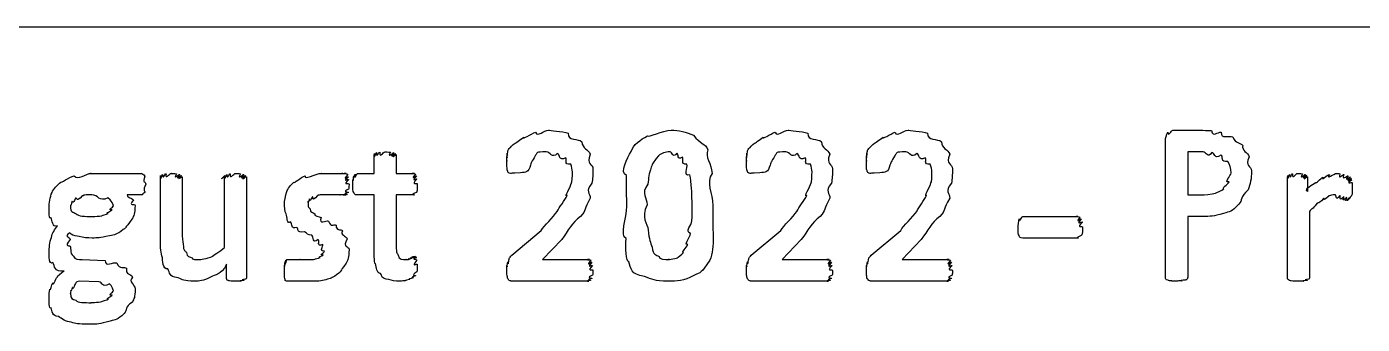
# Model space of a CAD drawing. Header units: millimetres. Extents: x 0 to 216, y 0 to 279.
# Drawn here: x 172 to 193.91, y 37.99 to 42.86 of the extents above; entities that cross this region are included whole.
import ezdxf

# ---------------------------------------------------------------- set-up
doc = ezdxf.new("R2010")
doc.units = ezdxf.units.MM
doc.layers.get('0').update_dxf_attribs({"linetype": 'CONTINUOUS'})

msp = doc.modelspace()

# ---------------------------------------------------------------- linework, layer by layer
at = {"color": 0}
for p, q in [((12.7, 42.8625), (203.2, 42.8625)), ((190.678, 38.76), (190.678, 41.0312)), ((190.799, 41.1688), (191.29, 41.1688)), ((177.699, 40.4633), (177.699, 40.7719)), ((178.058, 40.7719), (178.058, 40.4633)), ((191.295, 40.816), (191.042, 40.816)), ((191.042, 40.816), (191.042, 40.1105)), ((173.345, 40.4633), (173.885, 40.4633)), ((174.19, 39.4215), (174.19, 40.4082)), ((174.548, 40.4082), (174.548, 39.5206)), ((175.242, 39.2508), (175.242, 40.4082)), ((175.601, 40.4082), (175.601, 38.7544)), ((177.424, 40.4633), (177.699, 40.4633)), ((178.058, 40.4633), (178.361, 40.4633)), ((191.753, 40.4742), (191.753, 40.4742)), ((192.089, 40.5021), (192.089, 40.5021)), ((192.68, 38.7544), (192.68, 40.4082)), ((193.005, 40.4082), (193.005, 40.1655)), ((173.891, 40.1105), (173.648, 40.1105)), ((173.951, 40.2869), (173.951, 40.2869)), ((177.699, 40.1105), (177.418, 40.1105)), ((177.699, 39.2176), (177.699, 40.1105)), ((178.361, 40.1105), (178.058, 40.1105)), ((178.058, 40.1105), (178.058, 39.339)), ((191.042, 40.1105), (191.29, 40.1105)), ((193.738, 40.2262), (193.738, 40.2262)), ((173.422, 39.9341), (173.422, 39.9341)), ((182.915, 39.9175), (182.915, 39.9175)), ((183.251, 39.9397), (183.251, 39.9397)), ((188.338, 39.7577), (189.242, 39.7577)), ((191.29, 39.7577), (191.042, 39.7577)), ((191.042, 39.7577), (191.042, 38.7657)), ((193.038, 39.8406), (193.038, 38.7544)), ((179.953, 39.1238), (180.438, 39.5263)), ((183.883, 39.1238), (184.368, 39.5263)), ((185.849, 39.1238), (186.334, 39.5263)), ((189.319, 39.5813), (189.319, 39.5813)), ((177.285, 39.2176), (177.285, 39.2176)), ((180.774, 39.3831), (180.46, 39.0521)), ((184.704, 39.3831), (184.39, 39.0521)), ((186.671, 39.3831), (186.356, 39.0521)), ((189.242, 39.4049), (188.338, 39.4049)), ((172.909, 39.0521), (173.284, 39.0356)), ((180.46, 39.0521), (181.231, 39.0521)), ((184.39, 39.0521), (185.161, 39.0521)), ((186.356, 39.0521), (187.128, 39.0521)), ((175.276, 38.7544), (175.276, 38.9749)), ((178.405, 38.9696), (178.405, 38.9696)), ((181.287, 38.8758), (181.287, 38.8758)), ((185.216, 38.8758), (185.216, 38.8758)), ((187.183, 38.8758), (187.183, 38.8758)), ((173.179, 38.6884), (172.86, 38.6994)), ((181.22, 38.6994), (179.975, 38.6994)), ((185.15, 38.6994), (183.905, 38.6994)), ((187.117, 38.6994), (185.871, 38.6994)), ((173.422, 38.5452), (173.422, 38.5452))]:
    msp.add_line(p, q, dxfattribs=at)
for points in [[(180.008, 40.9593), (180.003, 40.9444), (180.096, 41.0228), (180.151, 41.0531)], [(180.151, 41.0531), (180.118, 41.0062), (180.274, 41.1138), (180.344, 41.1357)], [(180.344, 41.1357), (180.374, 41.0503), (180.484, 41.1688), (180.559, 41.1688)], [(180.559, 41.1688), (180.57, 41.1688), (180.786, 41.1522), (180.879, 41.1194)], [(180.879, 41.1194), (180.87, 40.9843), (181.045, 41.0393), (181.104, 40.9815)], [(181.104, 40.9815), (181.11, 40.8672), (181.212, 40.8548), (181.242, 40.7776)], [(181.912, 40.8217), (181.947, 40.9293), (182.061, 41.0161), (182.182, 41.0753)], [(182.182, 41.0753), (182.189, 41.0503), (182.432, 41.1688), (182.568, 41.1688)], [(182.568, 41.1688), (182.689, 41.1688), (182.819, 41.1413), (182.937, 41.0863)], [(182.937, 41.0863), (183.042, 40.9444), (183.132, 40.9554), (183.169, 40.8492)], [(183.938, 40.9593), (183.934, 40.9444), (184.026, 41.0228), (184.081, 41.0531)], [(184.081, 41.0531), (184.048, 41.0062), (184.204, 41.1138), (184.274, 41.1357)], [(184.274, 41.1357), (184.305, 41.0503), (184.415, 41.1688), (184.489, 41.1688)], [(184.489, 41.1688), (184.5, 41.1688), (184.716, 41.1522), (184.809, 41.1194)], [(184.809, 41.1194), (184.801, 40.9843), (184.976, 41.0393), (185.035, 40.9815)], [(185.035, 40.9815), (185.04, 40.8672), (185.142, 40.8548), (185.172, 40.7776)], [(185.904, 40.9593), (185.9, 40.9444), (185.993, 41.0228), (186.048, 41.0531)], [(186.048, 41.0531), (186.014, 41.0062), (186.17, 41.1138), (186.241, 41.1357)], [(186.241, 41.1357), (186.271, 41.0503), (186.381, 41.1688), (186.455, 41.1688)], [(186.455, 41.1688), (186.466, 41.1688), (186.683, 41.1522), (186.775, 41.1194)], [(186.775, 41.1194), (186.767, 40.9843), (186.942, 41.0393), (187.001, 40.9815)], [(187.001, 40.9815), (187.007, 40.8672), (187.109, 40.8548), (187.139, 40.7776)], [(190.678, 41.0312), (190.678, 41.0062), (190.69, 41.1138), (190.716, 41.1357)], [(190.716, 41.1357), (190.729, 41.0503), (190.769, 41.1688), (190.799, 41.1688)], [(191.29, 41.1688), (191.254, 41.1688), (191.389, 41.166), (191.433, 41.1635)], [(191.433, 41.1635), (191.461, 41.0436), (191.529, 41.1498), (191.593, 41.1357)], [(191.593, 41.1357), (191.584, 41.0147), (191.717, 41.0944), (191.78, 41.0587)], [(191.78, 41.0587), (191.831, 40.9402), (191.902, 40.9758), (191.946, 40.9208)], [(177.699, 40.7719), (177.699, 40.6728), (177.701, 40.7804), (177.705, 40.7885)], [(177.705, 40.7885), (177.71, 40.6866), (177.721, 40.8009), (177.733, 40.8051)], [(177.733, 40.8051), (177.735, 40.6947), (177.765, 40.8107), (177.788, 40.8107)], [(177.788, 40.8107), (177.783, 40.6975), (177.843, 40.816), (177.876, 40.816)], [(177.876, 40.816), (177.854, 40.816), (177.942, 40.8132), (177.964, 40.8107)], [(177.964, 40.8107), (177.901, 40.6947), (178.008, 40.8079), (178.019, 40.8051)], [(178.019, 40.8051), (177.927, 40.6866), (178.043, 40.7956), (178.047, 40.7885)], [(178.047, 40.7885), (177.938, 40.6728), (178.058, 40.7748), (178.058, 40.7719)], [(179.875, 40.7388), (179.878, 40.6686), (179.881, 40.779), (179.881, 40.7942)], [(179.881, 40.7942), (179.882, 40.6975), (179.888, 40.8217), (179.892, 40.8326)], [(179.892, 40.8326), (179.893, 40.8411), (179.91, 40.863), (179.925, 40.8824)], [(179.925, 40.8824), (179.926, 40.8781), (179.97, 40.9265), (180.008, 40.9593)], [(180.344, 40.761), (180.272, 40.6245), (180.283, 40.6686), (180.261, 40.5955)], [(180.52, 40.816), (180.341, 40.816), (180.38, 40.797), (180.344, 40.761)], [(180.702, 40.7885), (180.61, 40.6975), (180.589, 40.816), (180.52, 40.816)], [(180.84, 40.7169), (180.716, 40.6619), (180.757, 40.7691), (180.702, 40.7885)], [(181.242, 40.7776), (181.168, 40.5984), (181.287, 40.6231), (181.287, 40.5349)], [(181.835, 40.4301), (181.715, 40.477), (181.857, 40.7141), (181.912, 40.8217)], [(182.359, 40.7501), (182.255, 40.6093), (182.272, 40.6425), (182.243, 40.5624)], [(182.552, 40.816), (182.471, 40.816), (182.409, 40.7942), (182.359, 40.7501)], [(182.662, 40.7942), (182.59, 40.6975), (182.591, 40.816), (182.552, 40.816)], [(182.755, 40.7278), (182.659, 40.6686), (182.698, 40.779), (182.662, 40.7942)], [(183.169, 40.8492), (183.119, 40.7349), (183.232, 40.6178), (183.241, 40.4633)], [(183.805, 40.7388), (183.808, 40.6686), (183.811, 40.779), (183.811, 40.7942)], [(183.811, 40.7942), (183.812, 40.6975), (183.818, 40.8217), (183.822, 40.8326)], [(183.822, 40.8326), (183.823, 40.8411), (183.84, 40.863), (183.855, 40.8824)], [(183.855, 40.8824), (183.857, 40.8781), (183.901, 40.9265), (183.938, 40.9593)], [(184.274, 40.761), (184.202, 40.6245), (184.213, 40.6686), (184.191, 40.5955)], [(184.451, 40.816), (184.271, 40.816), (184.31, 40.797), (184.274, 40.761)], [(184.632, 40.7885), (184.54, 40.6975), (184.519, 40.816), (184.451, 40.816)], [(184.77, 40.7169), (184.646, 40.6619), (184.687, 40.7691), (184.632, 40.7885)], [(185.172, 40.7776), (185.098, 40.5984), (185.216, 40.6231), (185.216, 40.5349)], [(185.772, 40.7388), (185.775, 40.6686), (185.777, 40.779), (185.777, 40.7942)], [(185.777, 40.7942), (185.779, 40.6975), (185.784, 40.8217), (185.789, 40.8326)], [(185.789, 40.8326), (185.79, 40.8411), (185.806, 40.863), (185.821, 40.8824)], [(185.821, 40.8824), (185.823, 40.8781), (185.867, 40.9265), (185.904, 40.9593)], [(186.241, 40.761), (186.169, 40.6245), (186.18, 40.6686), (186.158, 40.5955)], [(186.417, 40.816), (186.238, 40.816), (186.276, 40.797), (186.241, 40.761)], [(186.599, 40.7885), (186.507, 40.6975), (186.486, 40.816), (186.417, 40.816)], [(186.737, 40.7169), (186.612, 40.6619), (186.654, 40.7691), (186.599, 40.7885)], [(187.139, 40.7776), (187.065, 40.5984), (187.183, 40.6231), (187.183, 40.5349)], [(191.438, 40.8051), (191.372, 40.6975), (191.342, 40.816), (191.295, 40.816)], [(191.587, 40.761), (191.472, 40.6866), (191.49, 40.8009), (191.438, 40.8051)], [(191.703, 40.6562), (191.566, 40.6396), (191.634, 40.7388), (191.587, 40.761)], [(191.946, 40.9208), (191.923, 40.834), (192.028, 40.8065), (192.05, 40.7335)], [(179.875, 40.6728), (179.875, 40.6287), (179.875, 40.7197), (179.875, 40.7388)], [(179.875, 40.5737), (179.875, 40.5652), (179.875, 40.6358), (179.875, 40.6728)], [(179.886, 40.5074), (179.878, 40.5102), (179.878, 40.5476), (179.875, 40.5737)], [(180.261, 40.5955), (180.231, 40.477), (180.187, 40.4813), (180.096, 40.4742)], [(180.923, 40.6121), (180.79, 40.6026), (180.876, 40.6866), (180.84, 40.7169)], [(180.95, 40.4855), (180.945, 40.5211), (180.94, 40.5709), (180.923, 40.6121)], [(181.287, 40.5349), (181.287, 40.4329), (181.281, 40.3807), (181.27, 40.3035)], [(182.243, 40.5624), (182.2, 40.4523), (182.199, 40.3931), (182.188, 40.2869)], [(182.827, 40.6121), (182.714, 40.6093), (182.784, 40.6975), (182.755, 40.7278)], [(182.877, 40.4414), (182.755, 40.3973), (182.849, 40.5638), (182.827, 40.6121)], [(183.805, 40.6728), (183.805, 40.6287), (183.805, 40.7197), (183.805, 40.7388)], [(183.805, 40.5737), (183.805, 40.5652), (183.805, 40.6358), (183.805, 40.6728)], [(183.817, 40.5074), (183.808, 40.5102), (183.808, 40.5476), (183.805, 40.5737)], [(184.191, 40.5955), (184.161, 40.477), (184.117, 40.4813), (184.026, 40.4742)], [(184.853, 40.6121), (184.72, 40.6026), (184.806, 40.6866), (184.77, 40.7169)], [(184.88, 40.4855), (184.875, 40.5211), (184.871, 40.5709), (184.853, 40.6121)], [(185.216, 40.5349), (185.216, 40.4329), (185.211, 40.3807), (185.2, 40.3035)], [(185.772, 40.6728), (185.772, 40.6287), (185.772, 40.7197), (185.772, 40.7388)], [(185.772, 40.5737), (185.772, 40.5652), (185.772, 40.6358), (185.772, 40.6728)], [(185.783, 40.5074), (185.775, 40.5102), (185.775, 40.5476), (185.772, 40.5737)], [(186.158, 40.5955), (186.127, 40.477), (186.083, 40.4813), (185.993, 40.4742)], [(186.819, 40.6121), (186.687, 40.6026), (186.773, 40.6866), (186.737, 40.7169)], [(186.847, 40.4855), (186.841, 40.5211), (186.837, 40.5709), (186.819, 40.6121)], [(187.183, 40.5349), (187.183, 40.4329), (187.178, 40.3807), (187.167, 40.3035)], [(191.753, 40.4742), (191.747, 40.5433), (191.736, 40.6079), (191.703, 40.6562)], [(192.05, 40.7335), (191.97, 40.5737), (192.089, 40.586), (192.089, 40.5021)], [(172.413, 40.1493), (172.432, 40.2057), (172.497, 40.2759), (172.557, 40.32)], [(172.557, 40.32), (172.554, 40.2978), (172.692, 40.4026), (172.777, 40.4248)], [(172.777, 40.4248), (172.845, 40.3447), (172.959, 40.4633), (173.058, 40.4633)], [(173.058, 40.4633), (172.999, 40.4633), (173.163, 40.4633), (173.207, 40.4633)], [(173.207, 40.4633), (173.208, 40.4633), (173.301, 40.4633), (173.345, 40.4633)], [(173.885, 40.4633), (173.87, 40.4633), (173.924, 40.4481), (173.935, 40.4192)], [(173.935, 40.4192), (173.892, 40.2869), (173.951, 40.3447), (173.951, 40.2869)], [(174.19, 40.4082), (174.19, 40.3158), (174.191, 40.422), (174.195, 40.4301)], [(174.195, 40.4301), (174.201, 40.331), (174.213, 40.4428), (174.228, 40.4467)], [(174.228, 40.4467), (174.23, 40.3419), (174.261, 40.458), (174.283, 40.458)], [(174.283, 40.458), (174.274, 40.3447), (174.334, 40.4633), (174.371, 40.4633)], [(174.371, 40.4633), (174.344, 40.4633), (174.432, 40.4604), (174.454, 40.458)], [(174.454, 40.458), (174.388, 40.3419), (174.494, 40.4537), (174.509, 40.4467)], [(174.509, 40.4467), (174.417, 40.331), (174.533, 40.4372), (174.537, 40.4301)], [(174.537, 40.4301), (174.428, 40.32), (174.548, 40.4192), (174.548, 40.4082)], [(175.242, 40.4082), (175.127, 40.3158), (175.244, 40.422), (175.248, 40.4301)], [(175.248, 40.4301), (175.255, 40.331), (175.266, 40.4428), (175.281, 40.4467)], [(175.281, 40.4467), (175.284, 40.3419), (175.314, 40.458), (175.336, 40.458)], [(175.336, 40.458), (175.328, 40.3447), (175.387, 40.4633), (175.424, 40.4633)], [(175.424, 40.4633), (175.398, 40.4633), (175.485, 40.4604), (175.507, 40.458)], [(175.507, 40.458), (175.442, 40.3419), (175.545, 40.4537), (175.557, 40.4467)], [(175.557, 40.4467), (175.468, 40.331), (175.581, 40.4372), (175.589, 40.4301)], [(175.589, 40.4301), (175.482, 40.3158), (175.601, 40.4153), (175.601, 40.4082)], [(176.265, 40.1655), (176.277, 40.2057), (176.328, 40.2759), (176.381, 40.32)], [(176.381, 40.32), (176.381, 40.2939), (176.494, 40.3987), (176.568, 40.4248)], [(176.568, 40.4248), (176.531, 40.3447), (176.735, 40.4633), (176.838, 40.4633)], [(176.838, 40.4633), (176.795, 40.4633), (176.926, 40.4633), (176.97, 40.4633)], [(176.97, 40.4633), (177.001, 40.4633), (177.055, 40.4633), (177.092, 40.4633)], [(177.092, 40.4633), (177.075, 40.4633), (177.159, 40.4633), (177.185, 40.4633)], [(177.185, 40.4633), (177.126, 40.4633), (177.23, 40.4633), (177.24, 40.4633)], [(177.24, 40.4633), (177.152, 40.4633), (177.264, 40.458), (177.268, 40.4467)], [(177.268, 40.4467), (177.159, 40.3229), (177.274, 40.422), (177.274, 40.4082)], [(177.274, 40.4082), (177.163, 40.2978), (177.279, 40.3807), (177.279, 40.3585)], [(177.279, 40.3585), (177.166, 40.2565), (177.285, 40.3158), (177.285, 40.2869)], [(177.347, 40.2869), (177.347, 40.2608), (177.348, 40.3475), (177.352, 40.3698)], [(177.352, 40.3698), (177.353, 40.3049), (177.359, 40.4096), (177.363, 40.4248)], [(177.363, 40.4248), (177.365, 40.3338), (177.377, 40.4481), (177.385, 40.4523)], [(177.385, 40.4523), (177.382, 40.3447), (177.409, 40.4633), (177.424, 40.4633)], [(178.361, 40.4633), (178.264, 40.4633), (178.373, 40.4594), (178.377, 40.4523)], [(178.377, 40.4523), (178.276, 40.3338), (178.39, 40.4386), (178.394, 40.4248)], [(178.394, 40.4248), (178.284, 40.3049), (178.399, 40.3916), (178.399, 40.3698)], [(178.399, 40.3698), (178.286, 40.2608), (178.405, 40.32), (178.405, 40.2869)], [(179.909, 40.4742), (179.889, 40.477), (179.893, 40.4922), (179.886, 40.5074)], [(179.936, 40.4633), (179.904, 40.4633), (179.915, 40.4661), (179.909, 40.4742)], [(180.096, 40.4742), (179.93, 40.4633), (179.95, 40.4633), (179.936, 40.4633)], [(180.934, 40.3091), (180.945, 40.3049), (180.95, 40.4301), (180.95, 40.4855)], [(181.84, 39.9288), (181.84, 40.0554), (181.838, 40.2788), (181.835, 40.4301)], [(182.904, 40.2096), (182.899, 40.265), (182.891, 40.3751), (182.877, 40.4414)], [(183.241, 40.4633), (183.133, 40.3119), (183.251, 40.138), (183.251, 39.9397)], [(183.838, 40.4742), (183.819, 40.477), (183.823, 40.4922), (183.817, 40.5074)], [(183.866, 40.4633), (183.834, 40.4633), (183.846, 40.4661), (183.838, 40.4742)], [(184.026, 40.4742), (183.861, 40.4633), (183.88, 40.4633), (183.866, 40.4633)], [(184.864, 40.3091), (184.875, 40.3049), (184.88, 40.4301), (184.88, 40.4855)], [(185.805, 40.4742), (185.786, 40.477), (185.79, 40.4922), (185.783, 40.5074)], [(185.833, 40.4633), (185.801, 40.4633), (185.812, 40.4661), (185.805, 40.4742)], [(185.993, 40.4742), (185.827, 40.4633), (185.847, 40.4633), (185.833, 40.4633)], [(186.83, 40.3091), (186.841, 40.3049), (186.847, 40.4301), (186.847, 40.4855)], [(191.637, 40.2096), (191.589, 40.2096), (191.7, 40.2816), (191.72, 40.3257)], [(191.72, 40.3257), (191.629, 40.3006), (191.753, 40.422), (191.753, 40.4742)], [(192.089, 40.5021), (192.089, 40.3751), (192.07, 40.284), (192.034, 40.1934)], [(192.68, 40.4082), (192.68, 40.3158), (192.682, 40.422), (192.685, 40.4301)], [(192.685, 40.4301), (192.687, 40.331), (192.698, 40.4428), (192.713, 40.4467)], [(192.713, 40.4467), (192.716, 40.3419), (192.743, 40.458), (192.763, 40.458)], [(192.763, 40.458), (192.757, 40.3447), (192.812, 40.4633), (192.845, 40.4633)], [(192.845, 40.4633), (192.819, 40.4633), (192.901, 40.4604), (192.923, 40.458)], [(192.923, 40.458), (192.863, 40.3419), (192.961, 40.4537), (192.972, 40.4467)], [(192.972, 40.4467), (192.885, 40.331), (192.99, 40.4372), (192.994, 40.4301)], [(192.994, 40.4301), (192.896, 40.3158), (193.005, 40.4153), (193.005, 40.4082)], [(193.005, 40.1655), (192.945, 40.2096), (193.096, 40.2773), (193.138, 40.3144)], [(193.138, 40.3144), (193.146, 40.283), (193.222, 40.3807), (193.259, 40.4026)], [(193.259, 40.4026), (193.22, 40.3271), (193.332, 40.4386), (193.369, 40.4467)], [(193.369, 40.4467), (193.298, 40.3447), (193.447, 40.4633), (193.485, 40.4633)], [(193.485, 40.4633), (193.465, 40.4633), (193.518, 40.4604), (193.54, 40.458)], [(193.54, 40.458), (193.51, 40.3419), (193.584, 40.4537), (193.606, 40.4467)], [(193.606, 40.4467), (193.558, 40.3271), (193.653, 40.4315), (193.672, 40.4248)], [(193.672, 40.4248), (193.595, 40.3119), (193.703, 40.4096), (193.711, 40.4026)], [(193.711, 40.4026), (193.609, 40.2978), (193.723, 40.3874), (193.727, 40.3807)], [(193.727, 40.3807), (193.617, 40.2869), (193.733, 40.3698), (193.733, 40.3585)], [(193.733, 40.3585), (193.62, 40.265), (193.738, 40.331), (193.738, 40.3091)], [(172.364, 39.9232), (172.364, 39.9521), (172.38, 40.083), (172.413, 40.1493)], [(172.909, 40.0939), (172.8, 39.9743), (172.828, 40.0734), (172.799, 40.0554)], [(173.064, 40.1105), (172.889, 40.1105), (172.954, 40.1052), (172.909, 40.0939)], [(173.328, 40.0611), (173.179, 39.9919), (173.177, 40.1105), (173.064, 40.1105)], [(173.648, 40.1105), (173.62, 40.0844), (173.728, 40.0569), (173.747, 40.0279)], [(173.935, 40.1493), (173.87, 40.1105), (173.909, 40.1105), (173.891, 40.1105)], [(173.951, 40.2869), (173.892, 40.1655), (173.946, 40.1782), (173.935, 40.1493)], [(176.226, 39.9838), (176.226, 39.9743), (176.239, 40.1105), (176.265, 40.1655)], [(176.766, 40.0995), (176.67, 39.981), (176.706, 40.0886), (176.684, 40.0773)], [(176.888, 40.1105), (176.74, 40.1105), (176.802, 40.1066), (176.766, 40.0995)], [(177.026, 40.1105), (176.954, 40.1105), (176.939, 40.1105), (176.888, 40.1105)], [(177.13, 40.1105), (177.034, 40.1105), (177.066, 40.1105), (177.026, 40.1105)], [(177.202, 40.1105), (177.093, 40.1105), (177.159, 40.1105), (177.13, 40.1105)], [(177.24, 40.1105), (177.13, 40.1105), (177.22, 40.1105), (177.202, 40.1105)], [(177.257, 40.1161), (177.144, 40.1105), (177.248, 40.1105), (177.24, 40.1105)], [(177.274, 40.1493), (177.155, 40.1214), (177.264, 40.1228), (177.257, 40.1161)], [(177.279, 40.2043), (177.163, 40.1507), (177.276, 40.163), (177.274, 40.1493)], [(177.285, 40.2869), (177.285, 40.1987), (177.282, 40.229), (177.279, 40.2043)], [(177.363, 40.1493), (177.347, 40.1655), (177.347, 40.2237), (177.347, 40.2869)], [(177.418, 40.1105), (177.371, 40.1105), (177.377, 40.1228), (177.363, 40.1493)], [(178.394, 40.1493), (178.273, 40.1105), (178.375, 40.1105), (178.361, 40.1105)], [(178.405, 40.2869), (178.405, 40.1655), (178.401, 40.1782), (178.394, 40.1493)], [(180.702, 39.8406), (180.731, 39.908), (180.825, 40.0223), (180.862, 40.0995)], [(180.862, 40.0995), (180.804, 40.0625), (180.923, 40.2456), (180.934, 40.3091)], [(181.27, 40.3035), (181.146, 40.1616), (181.249, 40.1436), (181.242, 40.0554)], [(182.188, 40.2869), (182.064, 40.1242), (182.177, 40.072), (182.177, 39.9507)], [(182.915, 39.9175), (182.91, 39.9743), (182.911, 40.1242), (182.904, 40.2096)], [(184.632, 39.8406), (184.661, 39.908), (184.755, 40.0223), (184.792, 40.0995)], [(184.792, 40.0995), (184.734, 40.0625), (184.853, 40.2456), (184.864, 40.3091)], [(185.2, 40.3035), (185.076, 40.1616), (185.179, 40.1436), (185.172, 40.0554)], [(186.599, 39.8406), (186.628, 39.908), (186.721, 40.0223), (186.759, 40.0995)], [(186.759, 40.0995), (186.701, 40.0625), (186.819, 40.2456), (186.83, 40.3091)], [(187.167, 40.3035), (187.042, 40.1616), (187.146, 40.1436), (187.139, 40.0554)], [(191.29, 40.1105), (191.287, 40.1105), (191.444, 40.1189), (191.499, 40.138)], [(191.499, 40.138), (191.516, 40.1465), (191.6, 40.1796), (191.637, 40.2096)], [(192.034, 40.1934), (191.897, 40.0734), (191.946, 40.0223), (191.879, 39.9563)], [(193.363, 40.0939), (193.223, 39.9743), (193.303, 40.072), (193.27, 40.0498)], [(193.463, 40.1105), (193.403, 40.1105), (193.397, 40.1052), (193.363, 40.0939)], [(193.535, 40.0995), (193.463, 39.9919), (193.488, 40.1105), (193.463, 40.1105)], [(193.601, 40.083), (193.51, 39.981), (193.559, 40.0953), (193.535, 40.0995)], [(193.727, 40.0939), (193.609, 39.9701), (193.718, 40.0734), (193.711, 40.0664)], [(193.738, 40.1436), (193.738, 40.1105), (193.734, 40.1052), (193.727, 40.0939)], [(193.738, 40.3091), (193.738, 40.2237), (193.738, 40.2622), (193.738, 40.2262)], [(193.738, 40.2262), (193.738, 40.1546), (193.738, 40.1655), (193.738, 40.1436)], [(172.397, 39.7411), (172.364, 39.6804), (172.364, 39.853), (172.364, 39.9232)], [(172.738, 40.0004), (172.716, 39.8971), (172.716, 39.9535), (172.716, 39.9288)], [(172.716, 39.9288), (172.716, 39.8198), (172.747, 39.835), (172.81, 39.8018)], [(172.799, 40.0554), (172.745, 39.9411), (172.752, 40.0223), (172.738, 40.0004)], [(173.4, 39.8681), (173.303, 39.853), (173.422, 39.9122), (173.422, 39.9341)], [(173.422, 39.9341), (173.422, 39.9302), (173.39, 40.0308), (173.328, 40.0611)], [(173.747, 40.0279), (173.656, 39.9122), (173.775, 39.9729), (173.775, 39.9397)], [(173.775, 39.9397), (173.775, 39.7937), (173.758, 39.7799), (173.725, 39.7136)], [(176.254, 39.8018), (176.226, 39.8378), (176.226, 39.9136), (176.226, 39.9838)], [(176.634, 40.0445), (176.604, 39.9369), (176.617, 40.0195), (176.617, 40.0057)], [(176.617, 40.0057), (176.604, 39.8748), (176.626, 39.9175), (176.645, 39.8847)], [(176.684, 40.0773), (176.626, 39.963), (176.645, 40.0583), (176.634, 40.0445)], [(176.645, 39.8847), (176.645, 39.8127), (176.692, 39.8268), (176.722, 39.8018)], [(181.242, 40.0554), (181.132, 39.8681), (181.182, 39.8681), (181.083, 39.7577)], [(181.829, 39.3996), (181.722, 39.4381), (181.84, 39.7302), (181.84, 39.9288)], [(182.177, 39.9507), (182.064, 39.7245), (182.182, 39.6505), (182.193, 39.5372)], [(182.91, 39.6861), (182.91, 39.6656), (182.915, 39.8364), (182.915, 39.9175)], [(183.251, 39.9397), (183.251, 39.6946), (183.253, 39.587), (183.257, 39.4324)], [(185.172, 40.0554), (185.062, 39.8681), (185.112, 39.8681), (185.013, 39.7577)], [(187.139, 40.0554), (187.029, 39.8681), (187.078, 39.8681), (186.979, 39.7577)], [(191.879, 39.9563), (191.765, 39.8268), (191.73, 39.8431), (191.631, 39.8074)], [(193.16, 39.9673), (193.08, 39.8639), (193.082, 39.8914), (193.038, 39.8406)], [(193.27, 40.0498), (193.157, 39.9341), (193.199, 40.0032), (193.16, 39.9673)], [(193.65, 40.0664), (193.547, 39.9701), (193.619, 40.0787), (193.601, 40.083)], [(193.689, 40.0611), (193.576, 39.9591), (193.664, 40.0625), (193.65, 40.0664)], [(193.711, 40.0664), (193.598, 39.9591), (193.7, 40.0611), (193.689, 40.0611)], [(172.501, 39.6035), (172.411, 39.5774), (172.422, 39.6889), (172.397, 39.7411)], [(172.81, 39.8018), (172.84, 39.7577), (172.959, 39.7577), (173.069, 39.7577)], [(173.069, 39.7577), (173.131, 39.7577), (173.185, 39.7605), (173.229, 39.7686)], [(173.229, 39.7686), (173.22, 39.7757), (173.308, 39.7923), (173.334, 39.8074)], [(173.334, 39.8074), (173.275, 39.8089), (173.385, 39.8459), (173.4, 39.8681)], [(173.725, 39.7136), (173.59, 39.5443), (173.644, 39.5898), (173.582, 39.5429)], [(176.325, 39.6695), (176.262, 39.6173), (176.272, 39.7496), (176.254, 39.8018)], [(176.43, 39.576), (176.325, 39.5443), (176.359, 39.6325), (176.325, 39.6695)], [(176.722, 39.8018), (176.707, 39.7648), (176.79, 39.7591), (176.827, 39.7411)], [(176.827, 39.7411), (176.784, 39.6102), (176.907, 39.7027), (176.948, 39.6804)], [(176.948, 39.6804), (176.987, 39.5704), (177.034, 39.6392), (177.075, 39.6145)], [(180.438, 39.5263), (180.478, 39.6035), (180.636, 39.7482), (180.702, 39.8406)], [(181.083, 39.7577), (180.937, 39.6505), (180.884, 39.5263), (180.774, 39.3831)], [(182.888, 39.4765), (182.784, 39.5182), (182.906, 39.6117), (182.91, 39.6861)], [(184.368, 39.5263), (184.408, 39.6035), (184.566, 39.7482), (184.632, 39.8406)], [(185.013, 39.7577), (184.866, 39.6505), (184.814, 39.5263), (184.704, 39.3831)], [(186.334, 39.5263), (186.374, 39.6035), (186.533, 39.7482), (186.599, 39.8406)], [(186.979, 39.7577), (186.833, 39.6505), (186.781, 39.5263), (186.671, 39.3831)], [(188.261, 39.5813), (188.261, 39.5884), (188.266, 39.6931), (188.277, 39.7192)], [(188.277, 39.7192), (188.286, 39.6392), (188.312, 39.7577), (188.338, 39.7577)], [(189.242, 39.7577), (189.161, 39.7577), (189.264, 39.7538), (189.275, 39.7468)], [(189.275, 39.7468), (189.183, 39.6282), (189.293, 39.733), (189.297, 39.7192)], [(189.297, 39.7192), (189.194, 39.5993), (189.309, 39.6861), (189.314, 39.6642)], [(189.314, 39.6642), (189.2, 39.5552), (189.319, 39.6145), (189.319, 39.5813)], [(191.631, 39.8074), (191.452, 39.7577), (191.422, 39.7577), (191.29, 39.7577)], [(172.402, 39.4159), (172.414, 39.4822), (172.46, 39.5482), (172.501, 39.6035)], [(172.706, 39.4878), (172.595, 39.43), (172.711, 39.4229), (172.711, 39.3831)], [(172.86, 39.4272), (172.745, 39.4381), (172.741, 39.4656), (172.706, 39.4878)], [(173.356, 39.4381), (173.175, 39.4049), (173.175, 39.4049), (173.069, 39.4049)], [(173.582, 39.5429), (173.466, 39.4518), (173.444, 39.4628), (173.356, 39.4381)], [(174.548, 39.5206), (174.545, 39.394), (174.553, 39.3608), (174.564, 39.3058)], [(176.552, 39.5041), (176.403, 39.4931), (176.47, 39.5496), (176.43, 39.576)], [(176.673, 39.449), (176.604, 39.4518), (176.596, 39.485), (176.552, 39.5041)], [(176.778, 39.3831), (176.681, 39.2977), (176.713, 39.43), (176.673, 39.449)], [(177.075, 39.6145), (177.067, 39.5182), (177.149, 39.5566), (177.18, 39.5206)], [(177.18, 39.5206), (177.13, 39.449), (177.238, 39.4451), (177.257, 39.394)], [(182.193, 39.5372), (182.207, 39.3788), (182.229, 39.3291), (182.259, 39.2561)], [(182.844, 39.3002), (182.762, 39.2726), (182.877, 39.4134), (182.888, 39.4765)], [(188.277, 39.4437), (188.261, 39.4561), (188.261, 39.5153), (188.261, 39.5813)], [(188.338, 39.4049), (188.286, 39.4049), (188.291, 39.4173), (188.277, 39.4437)], [(189.297, 39.4437), (189.176, 39.4049), (189.267, 39.4049), (189.242, 39.4049)], [(189.319, 39.5813), (189.319, 39.4561), (189.311, 39.4684), (189.297, 39.4437)], [(172.364, 39.1791), (172.364, 39.2247), (172.376, 39.3457), (172.402, 39.4159)], [(172.711, 39.3831), (172.598, 39.2356), (172.716, 39.303), (172.716, 39.2561)], [(172.716, 39.2561), (172.716, 39.1294), (172.733, 39.1474), (172.766, 39.1072)], [(173.069, 39.4049), (172.995, 39.4049), (172.926, 39.412), (172.86, 39.4272)], [(174.217, 39.1128), (174.19, 39.1763), (174.19, 39.3002), (174.19, 39.4215)], [(174.564, 39.3058), (174.571, 39.1693), (174.597, 39.2081), (174.619, 39.1679)], [(175.038, 39.1019), (175.052, 39.1185), (175.168, 39.1844), (175.242, 39.2508)], [(176.855, 39.3002), (176.744, 39.2508), (176.81, 39.3608), (176.778, 39.3831)], [(176.882, 39.1901), (176.78, 39.1873), (176.873, 39.2698), (176.855, 39.3002)], [(177.257, 39.394), (177.166, 39.2314), (177.285, 39.2864), (177.285, 39.2176)], [(177.285, 39.2176), (177.285, 39.0772), (177.269, 39.0578), (177.24, 38.9915)], [(177.721, 38.9862), (177.699, 38.9558), (177.699, 39.1294), (177.699, 39.2176)], [(178.058, 39.339), (178.055, 39.1474), (178.069, 39.1707), (178.091, 39.1238)], [(181.874, 39.0137), (181.825, 39.0151), (181.821, 39.2479), (181.829, 39.3996)], [(182.259, 39.2561), (182.266, 39.1185), (182.325, 39.135), (182.37, 39.1019)], [(182.772, 39.1679), (182.725, 39.1654), (182.824, 39.2479), (182.844, 39.3002)], [(183.257, 39.4324), (183.262, 39.2726), (183.246, 39.1513), (183.202, 39.0412)], [(172.424, 39.0028), (172.364, 38.9558), (172.364, 39.1156), (172.364, 39.1791)], [(172.612, 38.8648), (172.443, 38.8454), (172.464, 38.9474), (172.424, 39.0028)], [(172.766, 39.1072), (172.785, 39.0521), (172.85, 39.0521), (172.909, 39.0521)], [(173.284, 39.0356), (173.281, 38.9199), (173.418, 39.019), (173.477, 38.9971)], [(173.477, 38.9971), (173.521, 38.8786), (173.593, 38.9488), (173.637, 38.9089)], [(174.311, 38.898), (174.225, 38.8938), (174.235, 39.0317), (174.217, 39.1128)], [(174.619, 39.1679), (174.619, 39.0924), (174.676, 39.1019), (174.713, 39.0797)], [(174.713, 39.0797), (174.692, 39.0521), (174.793, 39.0521), (174.845, 39.0521)], [(174.845, 39.0521), (174.81, 39.0521), (174.975, 39.0687), (175.038, 39.1019)], [(176.226, 38.9587), (176.229, 38.8938), (176.233, 38.9985), (176.237, 39.0137)], [(176.237, 39.0137), (176.237, 38.9227), (176.244, 39.037), (176.248, 39.0412)], [(176.248, 39.0412), (176.244, 38.9336), (176.257, 39.0521), (176.265, 39.0521)], [(176.265, 39.0521), (176.262, 39.0521), (176.29, 39.0521), (176.309, 39.0521)], [(176.309, 39.0521), (176.304, 39.0521), (176.354, 39.0521), (176.381, 39.0521)], [(176.381, 39.0521), (176.359, 39.0521), (176.444, 39.0521), (176.485, 39.0521)], [(176.485, 39.0521), (176.439, 39.0521), (176.571, 39.0521), (176.623, 39.0521)], [(176.623, 39.0521), (176.648, 39.0521), (176.698, 39.0536), (176.728, 39.0578)], [(176.728, 39.0578), (176.711, 39.0631), (176.789, 39.0744), (176.81, 39.0853)], [(176.81, 39.0853), (176.755, 39.0853), (176.849, 39.11), (176.86, 39.1294)], [(176.86, 39.1294), (176.78, 39.1213), (176.882, 39.1679), (176.882, 39.1901)], [(178.091, 39.1238), (178.103, 39.0521), (178.16, 39.0521), (178.223, 39.0521)], [(178.223, 39.0521), (178.187, 39.0521), (178.263, 39.0536), (178.278, 39.0578)], [(178.278, 39.0578), (178.218, 39.0631), (178.306, 39.0701), (178.317, 39.0744)], [(178.317, 39.0744), (178.242, 39.0744), (178.342, 39.0867), (178.35, 39.091)], [(178.35, 39.091), (178.262, 39.0853), (178.369, 39.1019), (178.377, 39.1019)], [(178.377, 39.1019), (178.273, 39.0853), (178.384, 39.0991), (178.388, 39.0962)], [(178.388, 39.0962), (178.279, 39.0811), (178.394, 39.091), (178.394, 39.0797)], [(178.394, 39.0797), (178.284, 39.0631), (178.399, 39.0592), (178.399, 39.0412)], [(178.399, 39.0412), (178.286, 38.9089), (178.405, 38.9985), (178.405, 38.9696)], [(179.875, 38.953), (179.878, 38.8895), (179.884, 38.9943), (179.892, 39.0137)], [(179.892, 39.0137), (179.893, 38.9269), (179.906, 39.0493), (179.914, 39.0687)], [(179.914, 39.0687), (179.911, 39.0811), (179.937, 39.1047), (179.953, 39.1238)], [(181.231, 39.0521), (181.139, 39.0521), (181.245, 39.0483), (181.253, 39.0412)], [(181.253, 39.0412), (181.154, 38.9199), (181.266, 39.0218), (181.27, 39.008)], [(181.27, 39.008), (181.165, 38.8895), (181.281, 38.9749), (181.281, 38.953)], [(182.132, 38.7766), (181.902, 38.8056), (181.913, 38.9103), (181.874, 39.0137)], [(182.37, 39.1019), (182.359, 39.0521), (182.474, 39.0521), (182.541, 39.0521)], [(182.541, 39.0521), (182.476, 39.0521), (182.636, 39.0606), (182.673, 39.0797)], [(182.673, 39.0797), (182.67, 39.0924), (182.746, 39.1308), (182.772, 39.1679)], [(183.202, 39.0412), (183.056, 38.8207), (183.067, 38.8497), (182.932, 38.7876)], [(183.805, 38.953), (183.808, 38.8895), (183.814, 38.9943), (183.822, 39.0137)], [(183.822, 39.0137), (183.823, 38.9269), (183.836, 39.0493), (183.844, 39.0687)], [(183.844, 39.0687), (183.841, 39.0811), (183.867, 39.1047), (183.883, 39.1238)], [(185.161, 39.0521), (185.069, 39.0521), (185.175, 39.0483), (185.184, 39.0412)], [(185.184, 39.0412), (185.084, 38.9199), (185.196, 39.0218), (185.2, 39.008)], [(185.2, 39.008), (185.095, 38.8895), (185.211, 38.9749), (185.211, 38.953)], [(185.772, 38.953), (185.775, 38.8895), (185.78, 38.9943), (185.789, 39.0137)], [(185.789, 39.0137), (185.79, 38.9269), (185.802, 39.0493), (185.811, 39.0687)], [(185.811, 39.0687), (185.808, 39.0811), (185.834, 39.1047), (185.849, 39.1238)], [(187.128, 39.0521), (187.036, 39.0521), (187.142, 39.0483), (187.15, 39.0412)], [(187.15, 39.0412), (187.051, 38.9199), (187.162, 39.0218), (187.167, 39.008)], [(187.167, 39.008), (187.062, 38.8895), (187.178, 38.9749), (187.178, 38.953)], [(172.501, 38.771), (172.488, 38.7795), (172.57, 38.8345), (172.612, 38.8648)], [(173.637, 38.9089), (173.609, 38.8013), (173.714, 38.8235), (173.736, 38.7657)], [(174.482, 38.7544), (174.313, 38.7724), (174.355, 38.8387), (174.311, 38.898)], [(175.276, 38.9749), (175.177, 38.7876), (175.099, 38.8098), (175.011, 38.7657)], [(176.226, 38.8758), (176.226, 38.8497), (176.226, 38.9364), (176.226, 38.9587)], [(176.232, 38.7435), (176.226, 38.7615), (176.226, 38.8207), (176.226, 38.8758)], [(177.119, 38.8317), (177.005, 38.7435), (177.005, 38.7544), (176.932, 38.7325)], [(177.24, 38.9915), (177.111, 38.8317), (177.175, 38.8758), (177.119, 38.8317)], [(177.799, 38.8264), (177.733, 38.8278), (177.739, 38.9227), (177.721, 38.9862)], [(177.937, 38.7269), (177.801, 38.7396), (177.835, 38.7823), (177.799, 38.8264)], [(178.377, 38.7876), (178.262, 38.7463), (178.357, 38.7657), (178.339, 38.7544)], [(178.399, 38.8539), (178.279, 38.7724), (178.388, 38.8013), (178.377, 38.7876)], [(178.405, 38.9696), (178.405, 38.8317), (178.402, 38.8828), (178.399, 38.8539)], [(179.875, 38.8705), (179.875, 38.8454), (179.875, 38.9308), (179.875, 38.953)], [(179.881, 38.7876), (179.875, 38.7795), (179.875, 38.8373), (179.875, 38.8705)], [(179.897, 38.7325), (179.882, 38.7354), (179.884, 38.7657), (179.881, 38.7876)], [(181.281, 38.7985), (181.161, 38.7435), (181.273, 38.7572), (181.27, 38.7435)], [(181.281, 38.953), (181.168, 38.8454), (181.287, 38.9047), (181.287, 38.8758)], [(181.287, 38.8758), (181.287, 38.7904), (181.284, 38.8235), (181.281, 38.7985)], [(182.932, 38.7876), (182.784, 38.6994), (182.659, 38.6994), (182.524, 38.6994)], [(183.805, 38.8705), (183.805, 38.8454), (183.805, 38.9308), (183.805, 38.953)], [(183.811, 38.7876), (183.805, 38.7795), (183.805, 38.8373), (183.805, 38.8705)], [(183.828, 38.7325), (183.812, 38.7354), (183.814, 38.7657), (183.811, 38.7876)], [(185.211, 38.7985), (185.091, 38.7435), (185.203, 38.7572), (185.2, 38.7435)], [(185.211, 38.953), (185.098, 38.8454), (185.216, 38.9047), (185.216, 38.8758)], [(185.216, 38.8758), (185.216, 38.7904), (185.214, 38.8235), (185.211, 38.7985)], [(185.772, 38.8705), (185.772, 38.8454), (185.772, 38.9308), (185.772, 38.953)], [(185.777, 38.7876), (185.772, 38.7795), (185.772, 38.8373), (185.772, 38.8705)], [(185.794, 38.7325), (185.779, 38.7354), (185.78, 38.7657), (185.777, 38.7876)], [(187.178, 38.7985), (187.058, 38.7435), (187.169, 38.7572), (187.167, 38.7435)], [(187.178, 38.953), (187.065, 38.8454), (187.183, 38.9047), (187.183, 38.8758)], [(187.183, 38.8758), (187.183, 38.7904), (187.18, 38.8235), (187.178, 38.7985)], [(172.364, 38.4457), (172.364, 38.4542), (172.369, 38.5272), (172.38, 38.5671)], [(172.38, 38.5671), (172.386, 38.5314), (172.405, 38.6387), (172.424, 38.6719)], [(172.424, 38.6719), (172.426, 38.5974), (172.471, 38.7382), (172.501, 38.771)], [(172.744, 38.5946), (172.723, 38.4983), (172.725, 38.5657), (172.722, 38.5505)], [(172.788, 38.6443), (172.745, 38.5272), (172.755, 38.6098), (172.744, 38.5946)], [(172.86, 38.6994), (172.782, 38.6814), (172.806, 38.6637), (172.788, 38.6443)], [(173.356, 38.6553), (173.215, 38.5755), (173.252, 38.6884), (173.179, 38.6884)], [(173.422, 38.5452), (173.422, 38.5272), (173.4, 38.6306), (173.356, 38.6553)], [(173.736, 38.7657), (173.656, 38.6884), (173.775, 38.6472), (173.775, 38.5727)], [(173.775, 38.5727), (173.775, 38.421), (173.76, 38.4224), (173.731, 38.3522)], [(174.746, 38.6994), (174.575, 38.6994), (174.555, 38.7174), (174.482, 38.7544)], [(175.011, 38.7657), (174.887, 38.6994), (174.837, 38.6994), (174.746, 38.6994)], [(175.281, 38.7325), (175.266, 38.7283), (175.276, 38.7463), (175.276, 38.7544)], [(175.303, 38.7103), (175.273, 38.7131), (175.284, 38.7244), (175.281, 38.7325)], [(175.353, 38.6994), (175.299, 38.7022), (175.317, 38.7064), (175.303, 38.7103)], [(175.435, 38.6994), (175.339, 38.6994), (175.375, 38.6994), (175.353, 38.6994)], [(175.513, 38.6994), (175.405, 38.6994), (175.468, 38.6994), (175.435, 38.6994)], [(175.562, 38.7103), (175.446, 38.7022), (175.534, 38.7022), (175.513, 38.6994)], [(175.589, 38.7325), (175.471, 38.7131), (175.576, 38.7174), (175.562, 38.7103)], [(175.601, 38.7544), (175.601, 38.7283), (175.597, 38.7396), (175.589, 38.7325)], [(176.259, 38.6994), (176.237, 38.6994), (176.239, 38.7131), (176.232, 38.7435)], [(176.32, 38.6994), (176.262, 38.6994), (176.273, 38.6994), (176.259, 38.6994)], [(176.414, 38.6994), (176.314, 38.6994), (176.345, 38.6994), (176.32, 38.6994)], [(176.546, 38.6994), (176.392, 38.6994), (176.454, 38.6994), (176.414, 38.6994)], [(176.7, 38.6994), (176.604, 38.6994), (176.593, 38.6994), (176.546, 38.6994)], [(176.932, 38.7325), (176.862, 38.6994), (176.784, 38.6994), (176.7, 38.6994)], [(178.129, 38.6994), (178.03, 38.6994), (177.992, 38.7078), (177.937, 38.7269)], [(178.206, 38.705), (178.129, 38.6994), (178.154, 38.6994), (178.129, 38.6994)], [(178.278, 38.7269), (178.18, 38.7103), (178.231, 38.7117), (178.206, 38.705)], [(178.339, 38.7544), (178.224, 38.7244), (178.3, 38.7339), (178.278, 38.7269)], [(179.93, 38.705), (179.9, 38.7103), (179.909, 38.7216), (179.897, 38.7325)], [(179.975, 38.6994), (179.926, 38.6994), (179.944, 38.7008), (179.93, 38.705)], [(181.248, 38.7103), (181.135, 38.6994), (181.231, 38.6994), (181.22, 38.6994)], [(181.27, 38.7435), (181.154, 38.7131), (181.259, 38.7174), (181.248, 38.7103)], [(182.524, 38.6994), (182.284, 38.6994), (182.265, 38.7244), (182.132, 38.7766)], [(183.861, 38.705), (183.83, 38.7103), (183.838, 38.7216), (183.828, 38.7325)], [(183.905, 38.6994), (183.857, 38.6994), (183.874, 38.7008), (183.861, 38.705)], [(185.178, 38.7103), (185.065, 38.6994), (185.161, 38.6994), (185.15, 38.6994)], [(185.2, 38.7435), (185.084, 38.7131), (185.189, 38.7174), (185.178, 38.7103)], [(185.827, 38.705), (185.797, 38.7103), (185.805, 38.7216), (185.794, 38.7325)], [(185.871, 38.6994), (185.823, 38.6994), (185.841, 38.7008), (185.827, 38.705)], [(187.144, 38.7103), (187.032, 38.6994), (187.128, 38.6994), (187.117, 38.6994)], [(187.167, 38.7435), (187.051, 38.7131), (187.156, 38.7174), (187.144, 38.7103)], [(190.683, 38.7325), (190.678, 38.7283), (190.678, 38.7491), (190.678, 38.76)], [(190.716, 38.716), (190.689, 38.7131), (190.69, 38.7244), (190.683, 38.7325)], [(190.772, 38.705), (190.718, 38.7064), (190.73, 38.7117), (190.716, 38.716)], [(190.86, 38.6994), (190.762, 38.6994), (190.794, 38.7008), (190.772, 38.705)], [(190.948, 38.705), (190.835, 38.6994), (190.895, 38.6994), (190.86, 38.6994)], [(191.003, 38.716), (190.879, 38.7064), (190.97, 38.7078), (190.948, 38.705)], [(191.031, 38.7382), (191.026, 38.7174), (191.017, 38.723), (191.003, 38.716)], [(191.042, 38.7657), (191.037, 38.7325), (191.037, 38.7449), (191.031, 38.7382)], [(192.685, 38.7325), (192.68, 38.7283), (192.68, 38.7463), (192.68, 38.7544)], [(192.713, 38.7103), (192.691, 38.7131), (192.693, 38.7244), (192.685, 38.7325)], [(192.768, 38.6994), (192.716, 38.7022), (192.727, 38.7064), (192.713, 38.7103)], [(192.857, 38.6994), (192.764, 38.6994), (192.793, 38.6994), (192.768, 38.6994)], [(192.945, 38.6994), (192.834, 38.6994), (192.892, 38.6994), (192.857, 38.6994)], [(193, 38.7103), (192.881, 38.7022), (192.969, 38.7022), (192.945, 38.6994)], [(193.027, 38.7325), (192.907, 38.7131), (193.014, 38.7174), (193, 38.7103)], [(193.038, 38.7544), (193.036, 38.7283), (193.034, 38.7396), (193.027, 38.7325)], [(172.397, 38.264), (172.364, 38.2295), (172.364, 38.3798), (172.364, 38.4457)], [(172.722, 38.5505), (172.716, 38.4651), (172.716, 38.5163), (172.716, 38.5011)], [(172.716, 38.5011), (172.716, 38.3992), (172.745, 38.4115), (172.805, 38.3854)], [(172.805, 38.3854), (172.838, 38.3466), (172.951, 38.3466), (173.058, 38.3466)], [(173.058, 38.3466), (173.014, 38.3466), (173.185, 38.3522), (173.229, 38.3632)], [(173.229, 38.3632), (173.223, 38.3688), (173.313, 38.3893), (173.339, 38.4073)], [(173.339, 38.4073), (173.279, 38.4059), (173.389, 38.4485), (173.4, 38.4736)], [(173.4, 38.4736), (173.303, 38.4542), (173.422, 38.5202), (173.422, 38.5452)], [(173.731, 38.3522), (173.598, 38.2806), (173.656, 38.2228), (173.598, 38.1702)], [(172.518, 38.1208), (172.411, 38.1194), (172.422, 38.209), (172.397, 38.264)], [(172.727, 38.027), (172.639, 38.0379), (172.573, 38.0806), (172.518, 38.1208)], [(173.598, 38.1702), (173.48, 38.0573), (173.462, 38.0739), (173.367, 38.0436)], [(173.042, 37.9938), (172.811, 37.9938), (172.816, 38.0048), (172.727, 38.027)], [(173.367, 38.0436), (173.175, 37.9938), (173.166, 37.9938), (173.042, 37.9938)]]:
    msp.add_open_spline(points, degree=3, dxfattribs=at)

doc.saveas('drawing.dxf')
